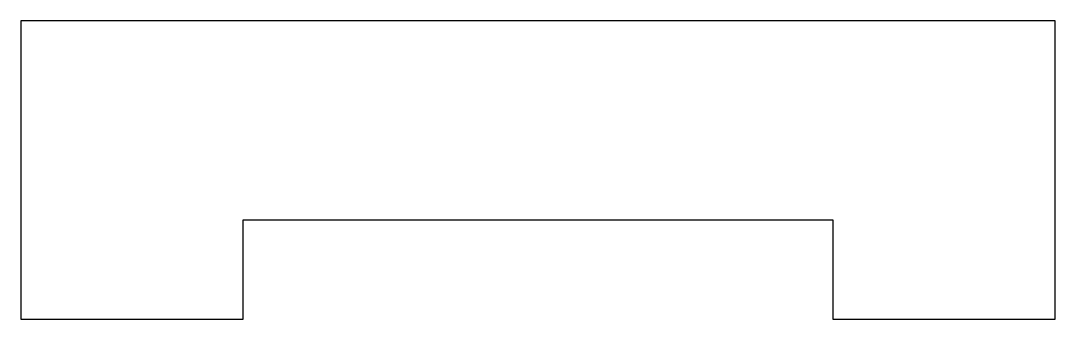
# Model space of a CAD drawing. Extents: x -20 to 20, y -7.7 to 3.9.
import ezdxf

# ---------------------------------------------------------------- set-up
doc = ezdxf.new("R2010")
doc.units = 0
doc.layers.get('0').update_dxf_attribs({"linetype": 'CONTINUOUS'})

msp = doc.modelspace()

# ---------------------------------------------------------------- linework, layer by layer
at = {"color": 7, "linetype": 'CONTINUOUS'}
for p, q in [((20, 3.85), (-20, 3.85)), ((-20, 3.85), (-20, -7.7)), ((20, -7.7), (20, 3.85)), ((-11.4, -7.7), (-11.4, -3.85)), ((-11.4, -3.85), (11.4, -3.85)), ((11.4, -3.85), (11.4, -7.7)), ((-20, -7.7), (-11.4, -7.7)), ((11.4, -7.7), (20, -7.7))]:
    msp.add_line(p, q, dxfattribs=at)

doc.saveas('drawing.dxf')
